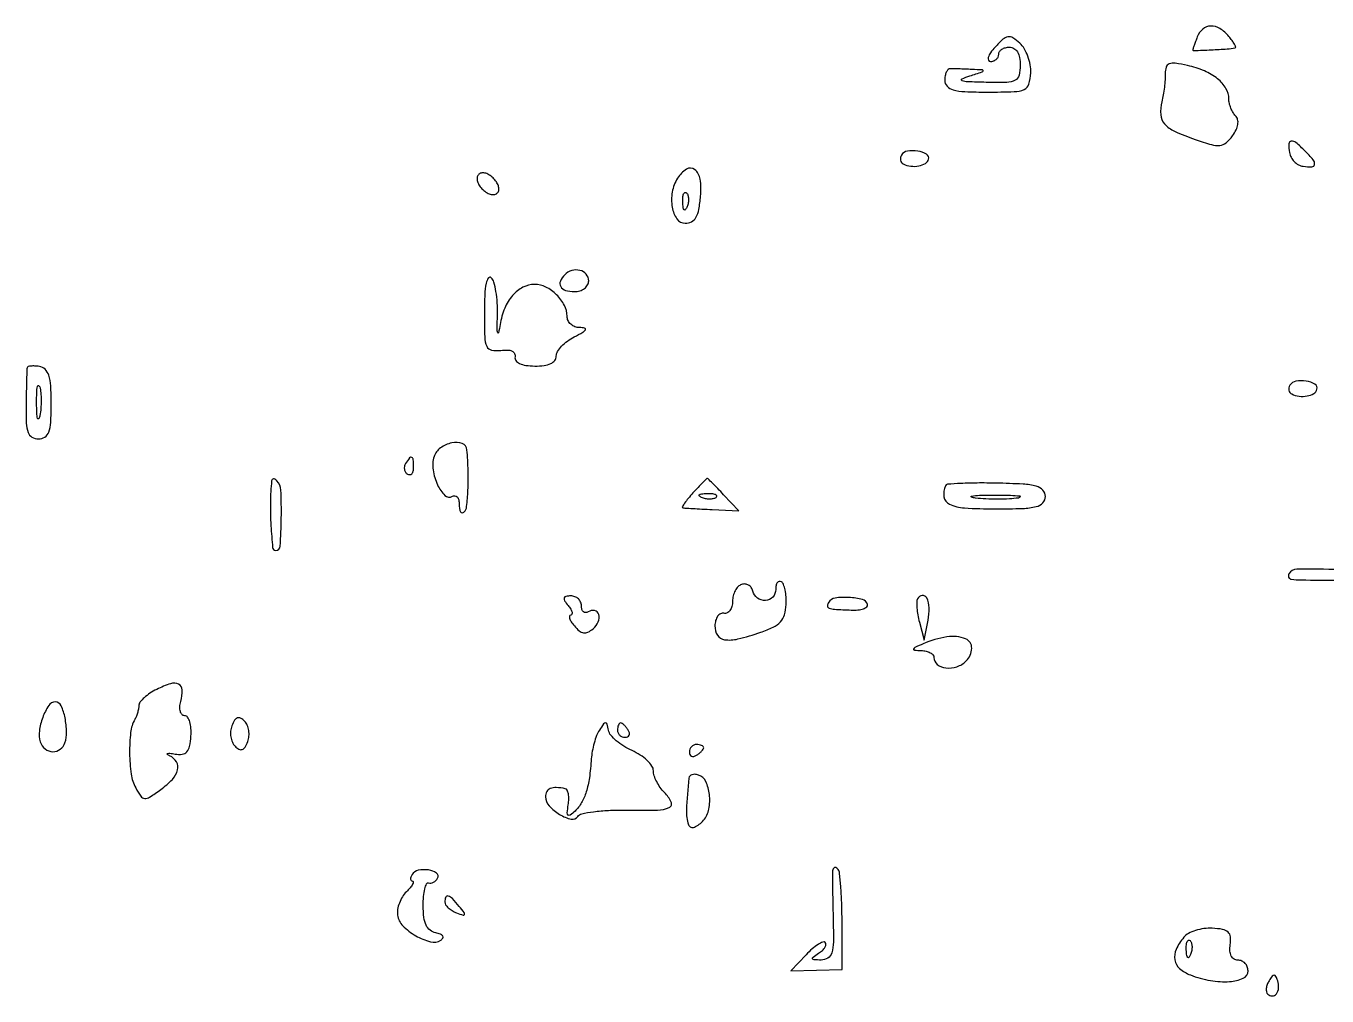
# Model space of a CAD drawing. Extents: x 0 to 5034, y 0 to 2560.
# Drawn here: x 16.8 to 197.6, y 141 to 275.9 of the extents above; entities that cross this region are included whole.
import ezdxf

# ---------------------------------------------------------------- set-up
doc = ezdxf.new("R2010")
doc.units = 0

msp = doc.modelspace()

# ---------------------------------------------------------------- linework, layer by layer
for points in [[(179.606989, 274.418213, 0.003954), (179.374444, 273.797581, 0.005618), (179.178303, 273.241963, 0.003285), (179.021701, 272.771844, 0.078908), (179, 272.635191, 0.426873), (179.123775, 272.51663, 0.001305), (181.550899, 272.627479, 0.005624), (183.762481, 272.759219, 0.036021), (184.872445, 272.918758, 0.454667), (184.940386, 273.042366, 0.038344), (184.769798, 273.41676, 0.030761), (184.451146, 273.918653, 0.016385), (184, 274.5, 0.079554), (182.763386, 275.583059, 0.145805), (181.483531, 275.938584, 0.175126), (180.378304, 275.515807, 0.1237)], [(151.507326, 273.008096, 0.028468), (150.87184, 272.220062, 0.075929), (150.545578, 271.578017, 0.18785), (150.566621, 271.179747, 0.294779), (150.845012, 271, 0.085274), (151.286066, 271.075772, 0.093604), (151.660722, 271.29375, 0.100386), (151.911291, 271.618549, 0.114747), (152, 272, -0.148195), (152.115568, 272.381354, -0.098894), (152.440625, 272.70625, -0.082425), (152.926543, 272.925306, -0.064853), (153.5, 273, -0.140575), (154.11998, 272.822179, -0.118484), (154.6, 272.333333, -0.088208), (154.90137, 271.543379, -0.04716), (155, 270.5, -0.059348), (154.830908, 269.080431, -0.21989), (154.284968, 268.391338, -0.111702), (153.1318, 268.102503, -0.010981), (150.25, 268.09968, -0.004133), (147.664481, 268.175323, -0.08599), (146.909086, 268.335596, -0.661822), (146.903987, 268.579722, -0.028124), (148, 269, 0.001977), (149.685939, 269.547293, 0.25058), (149.833864, 269.702338, 0.47836), (149.746331, 269.824556, 0.003158), (148.25, 269.90032, 0.001328), (147.333588, 269.93848, 0.001437), (146.440625, 269.970719, 0.001352), (145.674707, 269.994095, 0.006952), (145.25, 270, 0.203711), (144.963358, 269.878159, 0.083831), (144.720313, 269.522656, 0.064016), (144.5551, 268.997052, 0.044202), (144.5, 268.375, 0.192113), (144.82036, 267.571992, 0.136747), (145.660479, 267.068645, 0.056921), (147.303731, 266.813133, 0.010135), (150.418111, 266.75, 0.007605), (154.167892, 266.807038, 0.096651), (155.536153, 267.117497, 0.219384), (156.189781, 267.858177, 0.061922), (156.452875, 269.414798, 0.055156), (156.377799, 270.542881, 0.043208), (156.058666, 271.728125, 0.044494), (155.560175, 272.791644, 0.077151), (154.947078, 273.547894, 0.041292), (153.979835, 274.287826, 0.183558), (153.291917, 274.432593, 0.147154), (152.589429, 274.095096, 0.023793)], [(175.151021, 269.316912, -0.022962), (175.129323, 268.471571, -0.011944), (175.02874, 267.421182, -0.011852), (174.873808, 266.345567, -0.017686), (174.683062, 265.41477, 0.075515), (174.525349, 263.601374, 0.166192), (175.052025, 262.332257, 0.106576), (176.451388, 261.299679, 0.021805), (179.323099, 260.153506, 0.014096), (181.582753, 259.434761, 0.094521), (182.750592, 259.327857, 0.153714), (183.60475, 259.691244, 0.056926), (184.505778, 260.658839, 0.045004), (185.009753, 261.488061, 0.076245), (185.25244, 262.261716, 0.098198), (185.223091, 262.928346, 0.134918), (184.932679, 263.45, -0.060078), (184.575458, 263.913915, -0.038556), (184.273975, 264.523795, -0.038412), (184.068224, 265.176777, -0.057177), (184, 265.771429, 0.134323), (183.594672, 267.252986, 0.088774), (182.435944, 268.597872, 0.070946), (180.608118, 269.695707, 0.045787), (178.250459, 270.44499, 0.018236), (176.549095, 270.754122, 0.123707), (175.705363, 270.666998, 0.233746), (175.279887, 270.221568, 0.081051)], [(192.421612, 258.333129, 0.088375), (192.640261, 257.677771, 0.071895), (193.084036, 257.084036, 0.071895), (193.677771, 256.640261, 0.088375), (194.333129, 256.421612, 0.042449), (195.552262, 256.347299, 0.375385), (195.918804, 256.683456, 0.207253), (195.720383, 257.328726, 0.019591), (194.571429, 258.571429, 0.019591), (193.328726, 259.720383, 0.207253), (192.683456, 259.918804, 0.375385), (192.347299, 259.552262, 0.042449)], [(138.487659, 257.980032, 0.086456), (138.347192, 257.629461, 0.102024), (138.345313, 257.272696, 0.11056), (138.481778, 256.965717, 0.11748), (138.733688, 256.754232, 0.085984), (139.764165, 256.443417, 0.076224), (140.8851, 256.477903, 0.087776), (141.803236, 256.82141, 0.194412), (142.25, 257.404671, 0.34024), (141.96037, 258.116771, 0.094491), (140.74709, 258.546191, 0.079865), (139.313066, 258.535234, 0.215807)], [(79.600038, 255.161865, 0.150925), (79.484575, 254.717076, 0.082168), (79.603052, 254.160046, 0.069216), (79.929598, 253.578651, 0.057089), (80.421983, 253.064749, 0.051981), (81.025385, 252.661737, 0.092995), (81.593253, 252.486368, 0.127395), (82.064171, 252.55242, 0.157392), (82.399962, 252.838135, 0.150925), (82.515425, 253.282924, 0.082168), (82.396948, 253.839954, 0.069216), (82.070402, 254.421349, 0.057089), (81.578017, 254.935251, 0.051981), (80.974615, 255.338263, 0.092995), (80.406747, 255.513632, 0.127395), (79.935829, 255.44758, 0.157392)], [(107.359017, 254.771885, 0.093931), (106.620092, 252.845438, 0.086681), (106.607326, 250.724595, 0.110235), (107.268112, 249.100891, 0.245968), (108.415696, 248.5, 0.121938), (109.293982, 248.717426, 0.142049), (109.910835, 249.312662, 0.084642), (110.316186, 250.415798, 0.023445), (110.567888, 252.25, 0.058679), (110.501835, 254.631218, 0.192255), (109.727649, 255.968339, 0.320434), (108.582451, 256.020937, 0.111186)], [(108.683114, 250.8125, -0.054073), (108.461564, 250.395823, -0.470617), (108.279315, 250.37858, -0.168741), (108.137993, 250.670344, -0.018894), (108.078947, 251.416667, -0.028489), (108.089945, 252.112848, -0.077125), (108.200665, 252.592839, -0.208169), (108.385309, 252.77538, -0.296942), (108.604167, 252.729167, -0.126455), (108.797407, 252.402231, -0.060344), (108.876576, 251.916927, -0.05415), (108.839148, 251.359369, -0.051402)], [(80.5, 236.193404, 0.007493), (80.55256, 232.686349, 0.09273), (80.835871, 231.388384, 0.248899), (81.493907, 230.852896, 0.083606), (82.772207, 230.81662, -0.040851), (83.698407, 230.869283, -0.100781), (84.358766, 230.717626, -0.168646), (84.710745, 230.382567, -0.175367), (84.772207, 229.907529, 0.221727), (84.883362, 229.405411, 0.121044), (85.385954, 229.002605, 0.072855), (86.277177, 228.73737, 0.032554), (87.5, 228.640909, 0.033704), (88.794004, 228.710525, 0.077627), (89.729205, 228.975474, 0.119196), (90.29268, 229.420324, 0.167859), (90.5, 230.020467, -0.136414), (90.676441, 230.655147, -0.051891), (91.234375, 231.395204, -0.046453), (92.04348, 232.116772, -0.04179), (93, 232.705725, 0.010694), (94.18221, 233.335932, 0.133148), (94.541711, 233.688656, 0.512772), (94.443208, 233.910751, 0.049364), (93.75, 233.985258, -0.088415), (93.08182, 234.110159, -0.094067), (92.514062, 234.457277, -0.099071), (92.13415, 234.970781, -0.110312), (92, 235.571429, 0.122181), (91.624473, 237.085247, 0.076922), (90.531008, 238.554325, 0.076572), (89.038228, 239.630325, 0.118476), (87.5, 240, 0.120135), (85.856658, 239.599373, 0.095805), (84.421624, 238.464159, 0.080696), (83.328363, 236.678813, 0.056334), (82.684013, 234.402574, -0.011946), (82.4718, 233.282243, -0.784375), (82.351926, 233.278715, -0.070589), (82.278756, 233.842803, -0.003419), (82.314377, 235.738491, 0.021374), (82.285403, 237.431201, 0.025734), (82.108662, 239.012431, 0.025774), (81.827786, 240.302933, 0.131499), (81.461509, 240.931895, 0.468598), (81.062304, 240.89407, 0.100261), (80.75029, 240.15619, 0.038409), (80.555866, 238.58884, 0.011659)], [(91.666667, 241.333333, 0.095046), (91.06796, 240.450414, 0.235594), (91.110821, 239.691245, 0.19625), (91.776516, 239.170234, 0.069236), (93, 239, 0.072314), (93.769411, 239.111864, 0.08892), (94.416667, 239.4375, 0.10214), (94.846791, 239.924246, 0.130775), (95, 240.5, 0.180027), (94.66229, 241.407543, 0.154548), (93.790057, 241.944294, 0.133222), (92.659362, 241.921784, 0.125809)], [(16.928571, 228.411516, 0.03519), (16.897886, 228.110273, 0.000873), (16.857143, 226.72557, 0.00188), (16.818265, 225.099938, 0.001279), (16.785714, 223.25, 0.013169), (16.814417, 220.710127, 0.077333), (17.06812, 219.405, 0.172316), (17.607931, 218.74779, 0.136305), (18.5, 218.5, 0.141025), (19.394834, 218.75751, 0.167093), (19.944984, 219.438855, 0.074417), (20.218648, 220.791811, 0.012755), (20.285714, 223.420396, 0.014906), (20.211965, 225.893747, 0.062213), (19.939991, 227.356085, 0.120925), (19.431415, 228.187773, 0.16024), (18.642857, 228.581912, 0.023725), (18.008117, 228.644501, 0.037497), (17.461607, 228.63132, 0.043258), (17.059052, 228.555763, 0.289433)], [(192.487659, 225.980032, 0.086456), (192.347192, 225.629461, 0.102024), (192.345313, 225.272696, 0.11056), (192.481778, 224.965717, 0.11748), (192.733688, 224.754232, 0.085984), (193.764165, 224.443417, 0.076224), (194.8851, 224.477903, 0.087776), (195.803236, 224.82141, 0.194412), (196.25, 225.404671, 0.34024), (195.96037, 226.116771, 0.094491), (194.74709, 226.546191, 0.079865), (193.313066, 226.535234, 0.215807)], [(18.707261, 221.761659, -0.082665), (18.54341, 221.319562, -0.67161), (18.394187, 221.339362, -0.053901), (18.284834, 222.071102, -0.008901), (18.252183, 223.5, -0.009782), (18.273069, 224.938425, -0.038992), (18.37161, 225.814362, -0.417468), (18.523779, 225.916221, -0.285845), (18.68708, 225.761659, -0.041951), (18.830983, 224.934218, -0.020826), (18.880728, 223.869594, -0.020511), (18.840609, 222.754739, -0.028254)], [(73.511989, 216.037773, 0.114288), (73.36455, 214.192794, 0.071133), (73.987783, 212.103324, 0.091181), (75.014328, 210.646255, 0.344972), (76.050173, 210.531009, -0.171643), (76.409873, 210.609031, -0.18952), (76.720988, 210.438676, -0.119256), (76.931475, 210.011515, -0.055168), (77, 209.39235, 0.037005), (77.045809, 208.77425, 0.103842), (77.195833, 208.36942, 0.241011), (77.416022, 208.23864, 0.215326), (77.666667, 208.333333, 0.171528), (78.037775, 209.1102, 0.014465), (78.211124, 211.357957, 0.018307), (78.242134, 214.070808, 0.014492), (78.083333, 217, 0.294223), (77.426647, 217.854149, 0.138507), (75.977856, 217.952527, 0.104995), (74.387713, 217.248723, 0.160752)], [(69.542705, 215.069098, 0.090093), (69.387618, 214.673795, 0.095385), (69.385962, 214.257398, 0.099739), (69.536973, 213.88478, 0.108766), (69.817021, 213.613087, 0.158515), (70.139071, 213.534562, 0.191218), (70.417083, 213.669932, 0.126631), (70.605052, 214.024148, 0.059057), (70.666667, 214.543989, 0.019984), (70.623697, 215.618676, 0.269722), (70.40792, 215.929499, 0.350126), (70.086603, 215.852054, 0.02679)], [(50.928571, 212.666667, 0.023833), (50.753698, 209.710143, 0.017619), (50.83172, 206.434038, 0.008787), (51.064954, 203.395884, 0.386887), (51.5, 203, 0.396359), (52.120754, 203.583798, 0.011651), (52.269753, 207.498631, 0.014435), (52.214779, 211.38956, 0.187761), (51.642857, 212.690476, 0.058369), (51.391155, 212.889394, 0.147432), (51.167857, 212.948661, 0.22461), (51.008506, 212.866669, 0.137601)], [(109.5, 211, 0.012174), (108.834291, 210.227399, 0.022774), (108.34067, 209.566252, 0.023349), (108.031392, 209.060787, 0.513155), (108.095012, 208.927666, 0.027906), (108.382055, 208.892779, 0.001046), (109.465155, 208.824391, 0.001889), (110.747244, 208.750991, 0.001327), (112.190623, 208.677666), (115.881246, 208.5), (113.766309, 210.75, 0.003766), (112.9433, 211.612457, 0.005931), (112.222492, 212.339063, 0.001915), (111.592158, 212.954832, 0.194882), (111.480674, 213, 0.197573), (111.371006, 212.954905, 0.002503), (110.828438, 212.4125, 0.006859), (110.20609, 211.766596, 0.004386)], [(144.58889, 212, 0.142704), (144.387311, 210.442406, 0.249951), (145.148608, 209.429784, 0.094645), (147.231605, 208.903346, 0.014706), (151.5, 208.777778, 0.007496), (155.363986, 208.835709, 0.052558), (157.228504, 209.088963, 0.141697), (158.146873, 209.616667, 0.194326), (158.5, 210.490951, 0.192961), (158.14918, 211.366147, 0.136563), (157.229353, 211.913621, 0.052915), (155.382432, 212.211104, 0.008091), (151.653755, 212.352062, 0.006897), (149.013633, 212.372687, 0.010953), (146.754375, 212.309668, 0.005058), (144.867459, 212.196491, 0.279068)], [(112.729167, 210.395833, -0.126455), (112.402231, 210.202593, -0.060344), (111.916927, 210.123424, -0.05415), (111.359369, 210.160852, -0.051402), (110.8125, 210.316886, -0.054073), (110.395823, 210.538436, -0.470617), (110.37858, 210.720685, -0.168741), (110.670344, 210.862007, -0.018894), (111.416667, 210.921053, -0.028489), (112.112848, 210.910055, -0.077125), (112.592839, 210.799335, -0.208169), (112.77538, 210.614691, -0.296942)], [(154.767909, 210.285474, -0.024559), (153.487453, 210.154945, -0.012695), (151.878422, 210.111345, -0.01259), (150.218327, 210.150328, -0.018638), (148.767909, 210.275269, -0.069146), (148.205163, 210.425738, -0.756877), (148.222448, 210.564056, -0.031761), (149.352754, 210.662864, -0.005499), (151.5, 210.690131, -0.005888), (153.655786, 210.668409, -0.025342), (154.934948, 210.575472, -0.556092), (155.000181, 210.434198, -0.212532)], [(192.344738, 199.75, 0.243578), (192.30826, 199.264511, 0.266162), (192.682283, 198.981545, 0.028863), (193.99526, 198.889874, 0.000862), (199.5, 198.833333, 0.010313), (201.992205, 198.863436, 0.017076), (204.090768, 199.003937, 0.011134), (205.756836, 199.210355, 0.372009), (206.000486, 199.492126, 0.402119), (205.364302, 200.156159, 0.005817), (199.392897, 200.338435, 0.006558), (193.451088, 200.372699, 0.258167)], [(116.25, 198.263206, 0.119997), (115.77184, 197.956665, 0.068205), (115.367188, 197.396588, 0.061832), (115.093183, 196.681577, 0.060686), (115, 195.916667, -0.062298), (114.910619, 195.202087, -0.094516), (114.646165, 194.636458, -0.123901), (114.253701, 194.30694, -0.165622), (113.795455, 194.25, 0.171803), (113.333497, 194.186952, 0.119215), (112.931392, 193.839062, 0.090076), (112.652053, 193.246606, 0.059618), (112.545455, 192.5, 0.150018), (112.910527, 191.206559, 0.218031), (113.894583, 190.577828, 0.096618), (115.748208, 190.676974, 0.019666), (118.918283, 191.607115, 0.03167), (120.644385, 192.312704, 0.094235), (121.665388, 193.071746, 0.114982), (122.222661, 194.057254, 0.060558), (122.454505, 195.452039, 0.027766), (122.441945, 196.519107, 0.034976), (122.306847, 197.497534, 0.03757), (122.082525, 198.271118, 0.166484), (121.786222, 198.632122, 0.192903), (121.488817, 198.683924, 0.184505), (121.230953, 198.517336, 0.108613), (121.056369, 198.122087, 0.049931), (121, 197.559017, -0.189388), (120.589846, 196.515016, -0.191108), (119.580594, 196.034383, -0.179723), (118.467689, 196.365108, -0.174395), (117.823324, 197.346539, 0.096053), (117.604385, 197.82751, 0.10654), (117.227789, 198.171258, 0.109404), (116.751625, 198.32358, 0.106119)], [(92.138321, 195.333333, -0.031593), (92.511554, 194.82096, -0.07552), (92.701024, 194.391667, -0.169929), (92.681437, 194.119183, -0.299065), (92.5, 194, 0.344722), (92.329783, 193.866818, 0.143045), (92.342614, 193.555753, 0.0642), (92.580028, 193.068772, 0.027728), (93.010234, 192.487669, 0.047209), (93.687498, 191.812669, 0.136429), (94.287252, 191.546134, 0.149907), (94.902383, 191.639473, 0.06121), (95.621668, 192.100976, 0.117966), (96.338194, 193.05689, 0.175145), (96.401987, 194.091066, 0.278681), (95.82716, 194.618111, 0.190264), (94.930902, 194.457295, -0.131424), (94.577226, 194.350896, -0.190043), (94.273452, 194.459972, -0.144159), (94.068565, 194.783805, -0.069554), (94, 195.274316, 0.105753), (93.886366, 195.805564, 0.099286), (93.564039, 196.257664, 0.09623), (93.082421, 196.560712, 0.092706), (92.515876, 196.666667, 0.046192), (91.838836, 196.603985, 0.284908), (91.591728, 196.378468, 0.21616), (91.649087, 195.9985, 0.02929)], [(128.367878, 195.786222, 0.128551), (128.209012, 195.268761, 0.331154), (128.41636, 194.963984, 0.069297), (129.180848, 194.812633, 0.004275), (131.5, 194.7, 0.033462), (132.440512, 194.725326, 0.060493), (133.192187, 194.889205, 0.094945), (133.651489, 195.155131, 0.290834), (133.75, 195.484527, 0.26794), (133.052136, 196.163613, 0.048083), (131.186312, 196.449591, 0.04802), (129.270156, 196.372963, 0.223957)], [(140.726624, 196.266312, 0.118028), (140.607646, 195.815257, 0.024565), (140.629243, 194.990729, 0.024518), (140.751401, 194.013306, 0.021005), (140.97307, 193), (141.631089, 190.5), (142.181435, 193.273867, 0.056098), (142.328109, 195.020444, 0.106454), (141.993624, 196.384863, 0.322213), (141.379659, 196.71619, 0.241902)], [(141.5, 190, 0.005675), (140.347994, 189.489401, 0.223503), (140.172505, 189.282091, 0.467319), (140.278423, 189.131074, 0.011173), (141.25, 189.070285, -0.048828), (141.919655, 188.977473, -0.067074), (142.485938, 188.758324, -0.085272), (142.868138, 188.45345, -0.183865), (143, 188.106989, 0.229974), (143.468918, 187.141409, 0.140676), (144.665444, 186.653618, 0.109401), (146.195243, 186.823118, 0.114779), (147.480252, 187.623109, 0.188923), (148.251132, 189.387314, 0.317847), (147.407344, 190.683711, 0.135768), (144.813767, 190.966029, 0.061175)], [(34.944166, 183.659483, 0.029317), (34.007383, 183.121739, 0.036906), (33.213476, 182.513808, 0.040238), (32.65009, 181.924699, 0.16828), (32.484687, 181.470467, -0.043686), (32.438778, 181.026731, -0.023458), (32.309276, 180.491325, -0.023182), (32.124794, 179.953751, -0.033463), (31.909045, 179.5, 0.1), (31.322802, 177.678656, 0.031052), (31.1784, 174.791948, 0.031411), (31.396606, 171.884206, 0.088655), (32.024575, 169.954081, 0.029407), (32.736437, 168.793508, 0.228676), (33.2749, 168.490768, 0.160938), (33.963455, 168.671417, 0.013284), (35.51144, 169.735648, 0.046208), (37.121488, 171.151192, 0.125443), (37.854587, 172.469017, 0.204172), (37.69299, 173.577768, 0.145865), (36.75, 174.427755, -0.057688), (36.433107, 174.626049, -0.597181), (36.454687, 174.744458, -0.108686), (36.784809, 174.776684, -0.013631), (37.5, 174.671174, 0.072346), (38.50091, 174.641847, 0.184449), (39.134489, 174.971651, 0.132683), (39.514572, 175.734522, 0.03118), (39.709743, 177.160086, 0.035977), (39.7117, 178.247943, 0.056575), (39.541689, 179.165775, 0.076835), (39.239772, 179.791505, 0.246804), (38.843112, 180, -0.208052), (38.475683, 180.159806, -0.120608), (38.236481, 180.587207, -0.082486), (38.167992, 181.233492, -0.049229), (38.289489, 181.999004, 0.066539), (38.486686, 183.595493, 0.282171), (37.997028, 184.376464, 0.196935), (36.884433, 184.456527, 0.036374)], [(19.099177, 179.75, 0.056048), (18.637501, 177.894913, 0.10622), (18.759562, 176.366834, 0.1541), (19.431275, 175.378965, 0.168532), (20.523655, 175, 0.164149), (21.532752, 175.340458, 0.145371), (22.189542, 176.238834, 0.093259), (22.422848, 177.716583, 0.039894), (22.204175, 179.712258, 0.062169), (21.662588, 181.385334, 0.287933), (20.846445, 181.911749, 0.258082), (19.937117, 181.42323, 0.054247)], [(45.4, 178.6, 0.069594), (45.227527, 177.854809, 0.060214), (45.25307, 177.05193, 0.062864), (45.463091, 176.315045, 0.095838), (45.834435, 175.765565, 0.068424), (46.385865, 175.34744, 0.217616), (46.8357, 175.309755, 0.174049), (47.228399, 175.633609, 0.042558), (47.6, 176.4, 0.069594), (47.772473, 177.145191, 0.060214), (47.74693, 177.94807, 0.062864), (47.536909, 178.684955, 0.095838), (47.165565, 179.234435, 0.068424), (46.614135, 179.65256, 0.217616), (46.1643, 179.690245, 0.174049), (45.771601, 179.366391, 0.042558)], [(96.491852, 178, 0.050597), (96.111089, 177.248155, 0.023334), (95.764634, 176.20625, 0.02283), (95.499462, 175.067098, 0.029336), (95.366025, 174, -0.018275), (95.095694, 171.366474, -0.040841), (94.655878, 169.404028, -0.053571), (94.00824, 167.910464, -0.071044), (93.103418, 166.739877, -0.024902), (92.436536, 166.153658, -0.368018), (92.147778, 166.163464, -0.237586), (92.019663, 166.498681, -0.014412), (92.163541, 167.596723, 0.034179), (92.23766, 168.410941, 0.051098), (92.180853, 169.122558, 0.065188), (92.014126, 169.639558, 0.236004), (91.75, 169.846723, 0.035605), (90.494854, 170.011345, 0.11087), (89.658199, 169.874949, 0.175086), (89.178343, 169.446294, 0.124395), (89, 168.740547, 0.186945), (89.487009, 167.483522, 0.071075), (90.962483, 166.266657, 0.08036), (92.571294, 165.610321, 0.321485), (93.498038, 165.996825, -0.206282), (94.028327, 166.367742, -0.018091), (95.681861, 166.647038, -0.021365), (97.755902, 166.830919, -0.014946), (100.102754, 166.868036, 0.007764), (104.58835, 166.874546, 0.101483), (106.204858, 167.234758, 0.422658), (106.481884, 167.994851, 0.083979), (105.547619, 169.309524, -0.042305), (104.955362, 170.011481, -0.036204), (104.454613, 170.839515, -0.037804), (104.110017, 171.663848, -0.080267), (104, 172.344754, 0.152713), (103.792515, 173.00824, 0.052145), (103.1272, 173.781718, 0.046016), (102.165759, 174.534497, 0.038916), (101.028765, 175.147561, -0.03565), (99.869474, 175.762921, -0.038588), (98.841551, 176.522514, -0.041848), (98.075522, 177.306814, -0.12401), (97.755304, 177.981379, 0.018686), (97.552655, 178.832234, 0.332743), (97.342669, 178.994258, 0.246492), (97.070872, 178.85667, 0.012237)], [(99, 178, 0.105053), (99.081062, 177.618444, 0.099167), (99.311086, 177.29375, 0.09642), (99.654762, 177.076123, 0.093332), (100.059017, 177, 0.108972), (100.413961, 177.078288, 0.182303), (100.6254, 177.29375, 0.161196), (100.656512, 177.6179, 0.082592), (100.5, 178, 0.029505), (100.231006, 178.382774, 0.035638), (99.933975, 178.70625, 0.038439), (99.65171, 178.934461, 0.151918), (99.440983, 179, 0.210953), (99.272352, 178.92554, 0.081139), (99.129539, 178.70625, 0.061769), (99.032345, 178.382849, 0.042167)], [(109, 174.940983, 0.108972), (109.078288, 174.586039, 0.182303), (109.29375, 174.3746, 0.161196), (109.6179, 174.343488, 0.082592), (110, 174.5, 0.029505), (110.382774, 174.768994, 0.035638), (110.70625, 175.066025, 0.038439), (110.934461, 175.34829, 0.151918), (111, 175.559017, 0.210953), (110.92554, 175.727648, 0.081139), (110.70625, 175.870461, 0.061769), (110.382849, 175.967655, 0.042167), (110, 176, 0.105053), (109.618444, 175.918938, 0.099167), (109.29375, 175.688914, 0.09642), (109.076123, 175.345238, 0.093332)], [(108.918758, 171.333333, 0.011909), (108.590471, 166.866672, 0.096383), (108.881074, 164.84297, 0.439074), (109.691591, 164.492102, 0.115294), (110.963457, 165.455968, 0.124379), (111.708161, 167.016553, 0.07779), (111.794606, 169.050102, 0.084159), (111.273674, 170.856892, 0.203758), (110.25, 171.755005, 0.061563), (109.765803, 171.850725, 0.095023), (109.343323, 171.80095, 0.125987), (109.049089, 171.617541, 0.167942)], [(70.444954, 157.910933, 0.04954), (70.274213, 157.561564, 0.107788), (70.232537, 157.267587, 0.18398), (70.32166, 157.077196, 0.194679), (70.512412, 157, -0.449749), (70.624454, 156.873664, -0.100946), (70.521408, 156.563744, -0.045822), (70.18455, 156.085638, -0.020011), (69.65773, 155.514872, 0.059506), (69.108159, 154.816221, 0.046349), (68.683156, 153.94757, 0.047608), (68.437204, 153.049276, 0.078774), (68.425531, 152.264872, 0.160922), (69.164359, 150.779069, 0.06668), (70.962412, 149.392005, 0.068173), (72.997302, 148.560847, 0.206377), (74.444166, 148.787523, 0.118838), (74.727469, 149.078646, 0.291968), (74.718063, 149.364242, 0.154517), (74.393917, 149.617439, 0.040243), (73.75, 149.799863, -0.117708), (72.948988, 150.167191, -0.118615), (72.402975, 150.855859, -0.079856), (72.093699, 151.95256, -0.028882), (72, 153.573324, -0.020704), (72.053704, 154.869734, -0.037279), (72.220313, 155.919976, -0.048512), (72.460356, 156.623543, -0.384072), (72.75, 156.75, 0.119775), (73.074255, 156.722915, 0.082027), (73.426562, 156.839185, 0.074647), (73.752654, 157.077679, 0.071471), (74, 157.404671, 0.381511), (73.839194, 158.110412, 0.119661), (72.743258, 158.547691, 0.085255), (71.300545, 158.506356, 0.207524)], [(128.9181, 158.416667, 0.023341), (128.892267, 157.80828, 0.001593), (128.905095, 156.080208, 0.002276), (128.936347, 154.019201, 0.001706), (128.988835, 151.75, -0.009153), (129.015361, 148.528664, -0.068356), (128.79255, 147.01939, -0.178658), (128.252903, 146.289502, -0.148315), (127.320735, 146.015313, -0.01215), (126.331418, 146.047683, -0.298299), (126.121061, 146.203259, -0.338394), (126.193289, 146.438091, -0.013974), (126.97104, 146.96094, 0.042148), (127.494524, 147.35738, 0.070654), (127.848273, 147.779663, 0.104366), (127.986065, 148.159198, 0.235641), (127.891649, 148.441684, 0.301274), (127.544725, 148.512063, 0.045561), (126.882734, 148.170646, 0.038458), (126.078948, 147.567054, 0.023843), (125.229987, 146.746057), (123.118754, 144.5), (126.670488, 144.602503), (130.222222, 144.705005), (130.222222, 151.408058, 0.008492), (130.177844, 154.020668, 0.012348), (130.042708, 156.321603, 0.007942), (129.853641, 158.220481, 0.169155), (129.611111, 158.722222, 0.094216), (129.371679, 158.885157, 0.209203), (129.155456, 158.884549, 0.190343), (128.994788, 158.721923, 0.078673)], [(75, 154.106989, 0.148172), (75.117443, 153.719384, 0.058677), (75.482174, 153.291272, 0.05126), (76.013435, 152.891147, 0.0442), (76.641444, 152.584097, 0.012731), (77.541716, 152.264678, 0.389672), (77.741192, 152.355597, 0.27071), (77.707299, 152.617386, 0.008807), (77.018999, 153.477108, 0.017238), (76.053128, 154.562498, 0.127361), (75.469452, 154.925, 0.389178), (75.129499, 154.765008, 0.097466)], [(177.73822, 149.184574, 0.065067), (176.673557, 147.496834, 0.152227), (176.481132, 146.032858, 0.172398), (177.153588, 144.838762, 0.088518), (178.645466, 143.944694, 0.046462), (181.457068, 143.165158, 0.06176), (184.103562, 143.021463, 0.086111), (186.005514, 143.488752, 0.297891), (186.666667, 144.5, 0.09195), (186.560463, 145.072625, 0.095994), (186.256535, 145.559375, 0.099423), (185.803174, 145.885112, 0.10661), (185.270475, 146, -0.139719), (184.721138, 146.156562, -0.138252), (184.33421, 146.579681, -0.101514), (184.150124, 147.261638, -0.051433), (184.187142, 148.154048, 0.059989), (184.214031, 149.255925, 0.185411), (183.887763, 149.910999, 0.143273), (183.13732, 150.28041, 0.031516), (181.694389, 150.439504, 0.045984), (180.535863, 150.38722, 0.042567), (179.37495, 150.125074, 0.04534), (178.380017, 149.707017, 0.097726)], [(178.683114, 146.8125, -0.054073), (178.461564, 146.395823, -0.470617), (178.279315, 146.37858, -0.168741), (178.137993, 146.670344, -0.018894), (178.078947, 147.416667, -0.028489), (178.089945, 148.112848, -0.077125), (178.200665, 148.592839, -0.208169), (178.385309, 148.77538, -0.296942), (178.604167, 148.729167, -0.126455), (178.797407, 148.402231, -0.060344), (178.876576, 147.916927, -0.05415), (178.839148, 147.359369, -0.051402)], [(189.582949, 143.134215, 0.052326), (189.327923, 142.604943, 0.061761), (189.20609, 142.06291, 0.07231), (189.228156, 141.59012, 0.149701), (189.399864, 141.266802, 0.208213), (190.031223, 141.018401, 0.228122), (190.610436, 141.323111, 0.143258), (190.913564, 142.144952, 0.097944), (190.787251, 143.138246, 0.033951), (190.536207, 143.749629, 0.286646), (190.294341, 143.899578, 0.233206), (190.012891, 143.759582, 0.024362)]]:
    msp.add_lwpolyline(points, format="xyb", close=True)

doc.saveas('drawing.dxf')
